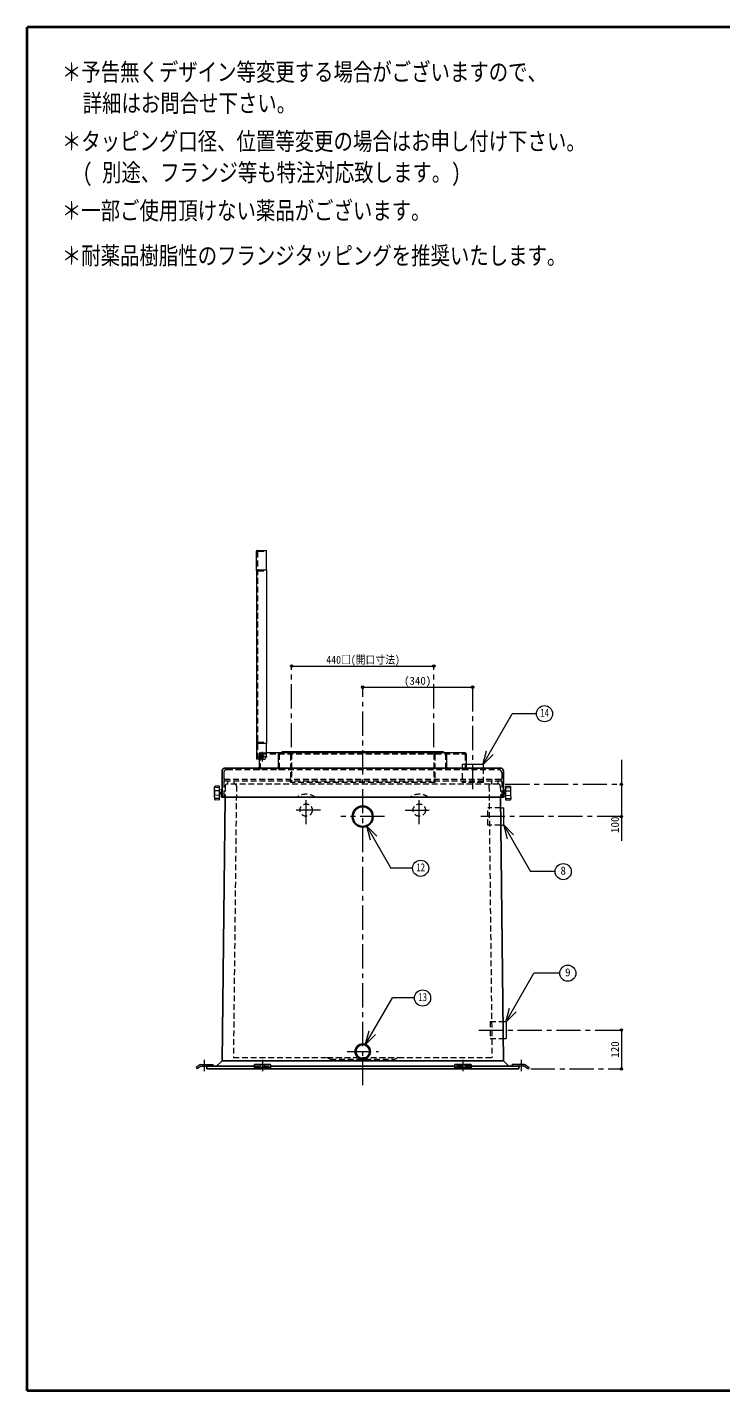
# Model space of a CAD drawing. Units: millimetres at full size, sheet at 1:15; details may follow other scales. Extents: x -3127 to 2948, y -2102 to 2112.
# Drawn here: x -3127 to -982, y -2102 to 2112 of the extents above; entities that cross this region are included whole.
import ezdxf
from ezdxf.enums import TextEntityAlignment as Align

# ---------------------------------------------------------------- set-up
doc = ezdxf.new("R2010")
doc.units = ezdxf.units.MM
doc.header["$LTSCALE"] = 15
doc.header["$PDMODE"] = 32
doc.header["$PDSIZE"] = 7.5
doc.linetypes.add('CHAIN1', pattern=[8, 5, -1, 1, -1])
doc.linetypes.add('DASHED1', pattern=[1.8, 1.2, -0.6])
doc.layers.add('0-0_ﾚｲﾔ1', color=7, linetype='Continuous', lineweight=18)
doc.styles.add('ＭＳ ゴシック', font='')
doc.styles.get('ＭＳ ゴシック').set_extended_font_data('MS Gothic')

msp = doc.modelspace()

# ---------------------------------------------------------------- linework, layer by layer
at = {"layer": '0-0_ﾚｲﾔ1', "color": 1, "lineweight": 40}
for p, q in [((-3126.58, -2102.5), (-3126.58, 2112.5)), ((2948.42, 2112.5), (-3126.58, 2112.5)), ((2948.42, -2102.5), (-3126.58, -2102.5))]:
    msp.add_line(p, q, dxfattribs=at)
at = {"layer": '0-0_ﾚｲﾔ1', "color": 4, "lineweight": 9}
for p, q in [((-2417.08, 432.5), (-2417.08, 492.5)), ((-2414.08, 495.5), (-2387.08, 495.5)), ((-2387.08, 435.5), (-2387.08, 495.5)), ((-2309.08, 137.5), (-1869.08, 137.5)), ((-2089.08, 72.5), (-1749.08, 72.5)), ((-2417.08, -97.5), (-2417.08, -150.5)), ((-2387.08, -140.5), (-2387.08, -100.5)), ((-2397.08, -150.5), (-2417.08, -150.5)), ((-2409.08, -150.5), (-2409.08, -174.5)), ((-2346.08, -130.5), (-2387.08, -130.5)), ((-1772.08, -130.5), (-1832.08, -130.5)), ((-1769.08, -133.5), (-1769.08, -174.5)), ((-1716.58, -166.5), (-1769.08, -166.5)), ((-1716.58, -166.5), (-1716.58, -177.5)), ((-1289.08, -152.5), (-1289.08, -402.5)), ((-1662.82, -301), (-1652.53, -301)), ((-1289.08, -987.5), (-1289.08, -1107.5))]:
    msp.add_line(p, q, dxfattribs=at)
at = {"layer": '0-0_ﾚｲﾔ1', "color": 4, "linetype": 'DASHED1', "lineweight": 9}
for p, q in [((-2414.08, 491), (-2414.08, -150.5)), ((-2412.58, 492.5), (-2387.08, 492.5)), ((-2412.58, 432.5), (-2387.08, 432.5)), ((-2412.58, -97.5), (-2387.08, -97.5)), ((-2409.08, -133.5), (-2409.08, -150.5)), ((-2406.08, -130.5), (-2387.08, -130.5)), ((-2406.08, -136.5), (-2406.08, -179.5)), ((-2403.08, -133.5), (-1775.08, -133.5)), ((-2346.08, -179.5), (-2346.08, -136.5)), ((-2319.08, -127.5), (-2319.08, -130.5)), ((-2312.08, -136.5), (-2312.08, -222.5)), ((-2309.08, -133.5), (-2309.08, -222.5)), ((-1869.08, -133.5), (-1869.08, -222.5)), ((-1866.08, -136.5), (-1866.08, -222.5)), ((-1859.08, -127.5), (-1859.08, -130.5)), ((-1832.08, -179.5), (-1832.08, -136.5)), ((-1772.08, -136.5), (-1772.08, -179.5)), ((-1716.58, -177.5), (-1716.58, -222.5)), ((-2487.27, -217.5), (-2487.27, -227.5)), ((-1866.08, -222.5), (-2312.08, -222.5)), ((-1716.58, -222.5), (-1781.58, -222.5)), ((-1690.89, -217.5), (-1690.89, -227.5)), ((-1702.53, -354), (-1702.53, -301)), ((-1662.82, -301), (-1702.53, -301)), ((-1662.23, -354), (-1702.53, -354)), ((-1695.08, -961), (-1695.08, -1014)), ((-1695.08, -961), (-1655.38, -961)), ((-1695.08, -1014), (-1654.78, -1014)), ((-2585.08, -1094.5), (-2585.08, -1099.5)), ((-2573.08, -1094.5), (-2573.08, -1099.5)), ((-2199.08, -1072.5), (-1979.08, -1072.5)), ((-1605.08, -1094.5), (-1605.08, -1099.5)), ((-1593.08, -1094.5), (-1593.08, -1099.5))]:
    msp.add_line(p, q, dxfattribs=at)
at = {"layer": '0-0_ﾚｲﾔ1'}
for p, q in [((-2417.08, 432.5), (-2417.08, -97.5)), ((-1717.58, -167.5), (-1626.43, -9.63)), ((-1551.79, -9.63), (-1626.43, -9.63)), ((-2414.08, -100.5), (-2387.08, -100.5)), ((-1717.58, -167.5), (-1705.93, -124.03)), ((-2349.08, -174.5), (-2349.08, -133.5)), ((-1832.08, -130.5), (-2346.08, -130.5)), ((-2339.08, -127.5), (-2339.08, -130.5)), ((-1839.08, -127.5), (-2339.08, -127.5)), ((-1839.08, -127.5), (-1839.08, -130.5)), ((-1829.08, -174.5), (-1829.08, -133.5)), ((-1717.58, -167.5), (-1685.76, -135.68)), ((-2547.58, -266.23), (-2547.58, -243.76)), ((-2547.56, -243.23), (-2547.18, -235.85)), ((-2531.58, -238.06), (-2546.13, -238.55)), ((-2531.58, -248.14), (-2546.13, -247.66)), ((-2532.09, -233.53), (-2545.24, -233.96)), ((-2531.58, -275.96), (-2531.58, -234.03)), ((-2526.04, -245.46), (-2531.58, -245)), ((-2528.83, -252.65), (-2528.83, -257.34)), ((-2528.2, -252), (-2525.58, -252)), ((-2525.58, -242.5), (-2524.08, -242.5)), ((-1652.58, -242.5), (-1654.08, -242.5)), ((-1649.95, -252), (-1652.58, -252)), ((-1652.12, -245.46), (-1646.58, -245)), ((-1649.33, -252.65), (-1649.33, -257.34)), ((-1646.58, -275.96), (-1646.58, -234.03)), ((-1646.58, -238.06), (-1632.03, -238.55)), ((-1646.58, -248.14), (-1632.03, -247.66)), ((-1646.06, -233.53), (-1632.91, -233.96)), ((-1630.59, -243.23), (-1630.98, -235.85)), ((-1630.58, -266.23), (-1630.58, -243.76)), ((-2547.56, -266.76), (-2547.18, -274.14)), ((-2531.58, -261.85), (-2546.13, -262.33)), ((-2531.58, -271.93), (-2546.13, -271.45)), ((-2532.09, -276.46), (-2545.24, -276.03)), ((-2526.04, -264.53), (-2531.58, -265)), ((-2528.2, -255), (-2525.58, -255)), ((-2528.2, -258), (-2525.58, -258)), ((-1649.95, -255), (-1652.58, -255)), ((-1649.95, -258), (-1652.58, -258)), ((-1652.12, -264.53), (-1646.58, -265)), ((-1646.58, -261.85), (-1632.03, -262.33)), ((-1646.58, -271.93), (-1632.03, -271.45)), ((-1646.06, -276.46), (-1632.91, -276.03)), ((-1630.59, -266.76), (-1630.98, -274.14)), ((-2077.69, -356.45), (-2066.04, -399.91)), ((-2077.69, -356.45), (-2045.87, -388.27)), ((-2077.69, -356.45), (-2002.11, -487.35)), ((-1654.04, -352.54), (-1642.39, -396)), ((-1654.04, -352.54), (-1622.22, -384.36)), ((-1654.04, -352.54), (-1570.25, -497.66)), ((-1935.05, -487.35), (-2002.11, -487.35)), ((-1493.89, -497.66), (-1570.25, -497.66)), ((-1646.55, -962.85), (-1559.39, -811.88)), ((-1479.75, -811.88), (-1559.39, -811.88)), ((-2080.99, -1033.47), (-1997.24, -888.4)), ((-1928.92, -888.4), (-1997.24, -888.4)), ((-1646.55, -962.85), (-1634.9, -919.39)), ((-1646.55, -962.85), (-1614.73, -931.03)), ((-2080.99, -1033.47), (-2069.35, -990)), ((-2080.99, -1033.47), (-2049.17, -1001.65)), ((-1654.78, -1014), (-1645.08, -1014)), ((-2592.87, -1095.39), (-2604.37, -1103.39)), ((-2590.01, -1094.5), (-2551.58, -1094.5)), ((-2551.58, -1099.5), (-2551.58, -1094.5)), ((-1626.58, -1099.5), (-1626.58, -1094.5)), ((-1588.15, -1094.5), (-1626.58, -1094.5)), ((-1585.29, -1095.39), (-1573.79, -1103.39)), ((-2604.37, -1103.39), (-2601.52, -1107.5)), ((-2590.65, -1099.94), (-2601.52, -1107.5)), ((-2589.23, -1099.5), (-2571.58, -1099.5)), ((-1588.93, -1099.5), (-1606.58, -1099.5)), ((-1587.5, -1099.94), (-1576.64, -1107.5)), ((-1573.79, -1103.39), (-1576.64, -1107.5))]:
    msp.add_line(p, q, dxfattribs=at)
at = {"layer": '0-0_ﾚｲﾔ1', "color": 4, "linetype": 'CHAIN1', "lineweight": 9}
for p, q in [((-2309.08, -113.5), (-2309.08, 137.5)), ((-1869.08, -113.5), (-1869.08, 137.5)), ((-2089.08, -1157.5), (-2089.08, 72.5)), ((-1749.08, 72.5), (-1749.08, -257.5)), ((-2414.58, -142), (-2384.58, -142)), ((-2399.58, -127), (-2399.58, -157)), ((-1648.58, -227.5), (-1289.08, -227.5)), ((-2264.08, -351.5), (-2264.08, -263.5)), ((-1914.08, -351.5), (-1914.08, -263.5)), ((-2220.08, -307.5), (-2308.08, -307.5)), ((-2021.58, -327.5), (-2156.58, -327.5)), ((-1958.08, -307.5), (-1870.08, -307.5)), ((-1289.08, -327.5), (-1737.53, -327.5)), ((-1730.08, -987.5), (-1289.08, -987.5)), ((-2579.08, -1079.5), (-2579.08, -1114.5)), ((-2399.08, -1079.5), (-2399.08, -1114.5)), ((-2137.58, -1054), (-2040.58, -1054)), ((-1779.08, -1079.5), (-1779.08, -1114.5)), ((-1599.08, -1079.5), (-1599.08, -1114.5)), ((-1569.37, -1107.5), (-1289.08, -1107.5))]:
    msp.add_line(p, q, dxfattribs=at)
at = {"layer": '0-0_ﾚｲﾔ1', "color": 5, "lineweight": 25}
for p, q in [((-2524.08, -187.5), (-2524.08, -267.5)), ((-2514.08, -177.5), (-1664.08, -177.5)), ((-1654.08, -187.5), (-1654.08, -267.5)), ((-2524.15, -1082.5), (-2514.96, -267.5)), ((-2524.08, -267.5), (-1654.08, -267.5)), ((-1663.2, -267.5), (-1654.01, -1082.5)), ((-2524.08, -1082.5), (-2541.52, -1099.5)), ((-1654.01, -1082.5), (-2524.15, -1082.5)), ((-2424.08, -1094.5), (-2424.08, -1107.5)), ((-2424.08, -1094.5), (-2374.08, -1094.5)), ((-2374.08, -1094.5), (-2374.08, -1107.5)), ((-1804.08, -1094.5), (-1804.08, -1107.5)), ((-1754.08, -1094.5), (-1804.08, -1094.5)), ((-1754.08, -1094.5), (-1754.08, -1107.5)), ((-1654.08, -1082.5), (-1636.64, -1099.5)), ((-2571.58, -1107.5), (-2571.58, -1099.5)), ((-2571.58, -1099.5), (-2424.08, -1099.5)), ((-2571.58, -1107.5), (-1606.58, -1107.5)), ((-2424.08, -1103.39), (-2374.08, -1103.39)), ((-2374.08, -1099.5), (-1804.08, -1099.5)), ((-1754.08, -1103.39), (-1804.08, -1103.39)), ((-1606.58, -1099.5), (-1754.08, -1099.5)), ((-1606.58, -1107.5), (-1606.58, -1099.5))]:
    msp.add_line(p, q, dxfattribs=at)
at = {"layer": '0-0_ﾚｲﾔ1', "linetype": 'DASHED1'}
for p, q in [((-2519.08, -192.5), (-2519.08, -267.5)), ((-2509.08, -182.5), (-1669.08, -182.5)), ((-1659.08, -192.5), (-1659.08, -267.5)), ((-1662.08, -212.5), (-2516.08, -212.5)), ((-2516.08, -217.5), (-1662.08, -217.5)), ((-2514.56, -232.44), (-2514.96, -267.5)), ((-1668.6, -227.5), (-2509.56, -227.5)), ((-2507.27, -217.5), (-2507.27, -227.5)), ((-2479.56, -232.55), (-2489.04, -1072.5)), ((-1698.6, -232.55), (-1689.12, -1072.5)), ((-1670.89, -217.5), (-1670.89, -227.5)), ((-1663.6, -232.44), (-1663.2, -267.5)), ((-2489.04, -1072.5), (-2199.08, -1072.5)), ((-2405.08, -1094.5), (-2405.08, -1099.5)), ((-2393.08, -1094.5), (-2393.08, -1099.5)), ((-1979.08, -1072.5), (-1989.08, -1077.5)), ((-1979.08, -1072.5), (-1689.12, -1072.5)), ((-1785.08, -1094.5), (-1785.08, -1099.5)), ((-1773.08, -1094.5), (-1773.08, -1099.5)), ((-2424.08, -1099.5), (-2374.08, -1099.5)), ((-1754.08, -1099.5), (-1804.08, -1099.5))]:
    msp.add_line(p, q, dxfattribs=at)
at = {"layer": '0-0_ﾚｲﾔ1'}
for points in [[(-2414.08, 435.5), (-2387.08, 435.5), (-2387.08, -100.5)], [(-2525.58, -242.5), (-2525.58, -267.5), (-2524.08, -267.5)], [(-1652.58, -242.5), (-1652.58, -267.5), (-1654.08, -267.5)], [(-1655.38, -961), (-1645.08, -961), (-1645.08, -1014)]]:
    msp.add_lwpolyline(points, dxfattribs=at)
at = {"layer": '0-0_ﾚｲﾔ1', "color": 4, "linetype": 'DASHED1', "lineweight": 9}
msp.add_lwpolyline([(-1769.08, -166.5), (-1781.58, -166.5), (-1781.58, -222.5)], dxfattribs=at)
at = {"layer": '0-0_ﾚｲﾔ1', "color": 4, "lineweight": 9}
msp.add_lwpolyline([(-1662.23, -354), (-1652.53, -354), (-1652.53, -301)], dxfattribs=at)
at = {"layer": '0-0_ﾚｲﾔ1', "linetype": 'DASHED1'}
msp.add_lwpolyline([(-2199.08, -1072.5), (-2189.08, -1077.5), (-1989.08, -1077.5)], dxfattribs=at)
at = {"layer": '0-0_ﾚｲﾔ1'}
for centre in [(-1526.79, -9.63), (-1910.05, -487.35), (-1468.89, -497.66), (-1454.75, -811.88), (-1903.92, -888.4)]:
    msp.add_circle(centre, 25, dxfattribs=at)
at = {"layer": '0-0_ﾚｲﾔ1', "color": 4, "lineweight": 9}
msp.add_circle((-2399.58, -142), 5, dxfattribs=at)
at = {"layer": '0-0_ﾚｲﾔ1', "color": 4, "linetype": 'DASHED1', "lineweight": 9}
for centre in [(-2264.08, -307.5), (-1914.08, -307.5)]:
    msp.add_circle(centre, 19, dxfattribs=at)
at = {"layer": '0-0_ﾚｲﾔ1', "color": 5, "lineweight": 25}
for centre, radius in [((-2089.08, -327.5), 32.5), ((-2089.08, -327.5), 30.25), ((-2089.08, -1054), 23.5), ((-2089.08, -1054), 21.35)]:
    msp.add_circle(centre, radius, dxfattribs=at)
at = {"layer": '0-0_ﾚｲﾔ1', "color": 4, "lineweight": 9}
for centre, radius, start, end in [((-2414.08, 492.5), 3, 90, 180), ((-2397.08, -140.5), 10, 270, 0), ((-1772.08, -133.5), 3, 0, 90), ((-2412.08, -174.5), 3, 270, 0), ((-1766.08, -174.5), 3, 180, 260.40593), ((-1766.08, -174.5), 3, 260.40593, 270)]:
    msp.add_arc(centre, radius, start, end, dxfattribs=at)
at = {"layer": '0-0_ﾚｲﾔ1', "color": 4, "linetype": 'DASHED1', "lineweight": 9}
for centre, radius, start, end in [((-2412.58, 491), 1.5, 90, 180), ((-2412.58, 431), 1.5, 90, 180), ((-2412.58, -96), 1.5, 180, 270), ((-2406.08, -133.5), 3, 90, 180), ((-2403.08, -136.5), 3, 90, 180), ((-2343.08, -136.5), 3, 90, 180), ((-2315.08, -136.5), 3, 0, 90), ((-2312.08, -133.5), 3, 0, 90), ((-1866.08, -133.5), 3, 90, 180), ((-1863.08, -136.5), 3, 90, 180), ((-1835.08, -136.5), 3, 0, 90), ((-1775.08, -136.5), 3, 0, 90), ((-2409.08, -179.5), 3, 270, 0), ((-2349.08, -179.5), 3, 270, 0), ((-1829.08, -179.5), 3, 180, 270), ((-1769.08, -179.5), 3, 180, 270), ((-2315.08, -215.5), 3, 0, 90), ((-2315.08, -220.5), 3, 0, 90), ((-1863.08, -215.5), 3, 90, 180), ((-1863.08, -220.5), 3, 90, 180), ((-2264.08, -307.5), 49, 54.71874, 125.28126), ((-1914.08, -307.5), 49, 54.71874, 125.28126)]:
    msp.add_arc(centre, radius, start, end, dxfattribs=at)
at = {"layer": '0-0_ﾚｲﾔ1'}
for centre, radius, start, end in [((-2414.08, 432.5), 3, 90, 180), ((-2414.08, -97.5), 3, 180, 270), ((-2346.08, -133.5), 3, 90, 180), ((-1832.08, -133.5), 3, 0, 90), ((-2352.08, -174.5), 3, 270, 0), ((-1826.08, -174.5), 3, 180, 270), ((-2537.58, -243.76), 10, 176.98087, 180), ((-2545.18, -235.96), 2, 91.84585, 176.98087), ((-2492.74, -255), 54.34, 172.70127, 187.29873), ((-2546.14, -248.16), 0.5, 88.09085, 172.70127), ((-2544.51, -235.49), 2.07, 141.26695, 176.97243), ((-2536.62, -235.57), 9.96, 178.90936, 197.37998), ((-2532.08, -234.03), 0.5, 0, 91.84585), ((-2527.26, -253.52), 1.79, 121.62812, 150.75937), ((-2526.72, -253.5), 2.11, 134.62454, 225.37546), ((-2526.08, -245.96), 0.5, 0, 85.23636), ((-1652.08, -245.96), 0.5, 94.76364, 180), ((-1650.9, -253.52), 1.79, 29.24063, 58.37188), ((-1651.43, -253.5), 2.11, 314.62454, 45.37546), ((-1646.08, -234.03), 0.5, 88.15415, 180), ((-1632.98, -235.96), 2, 3.01913, 88.15415), ((-1641.54, -235.57), 9.96, 342.62002, 1.09064), ((-1633.65, -235.49), 2.07, 3.02757, 38.73305), ((-1632.01, -248.16), 0.5, 7.29873, 91.90915), ((-1685.42, -255), 54.34, 352.70127, 7.29873), ((-1640.58, -243.76), 10, 0, 3.01913), ((-2537.58, -266.23), 10, 180, 183.01913), ((-2545.18, -274.04), 2, 183.01913, 268.15415), ((-2546.14, -261.83), 0.5, 187.29873, 271.90915), ((-2536.62, -274.42), 9.96, 162.62002, 181.09064), ((-2544.51, -274.5), 2.07, 183.02757, 218.73305), ((-2532.08, -275.96), 0.5, 268.15415, 0), ((-2526.72, -256.5), 2.11, 134.62454, 225.37546), ((-2527.26, -256.47), 1.79, 209.24063, 238.37188), ((-2526.08, -264.04), 0.5, 274.76364, 0), ((-1652.08, -264.04), 0.5, 180, 265.23636), ((-1650.9, -256.47), 1.79, 301.62812, 330.75937), ((-1651.43, -256.5), 2.11, 314.62454, 45.37546), ((-1646.08, -275.96), 0.5, 180, 271.84585), ((-1632.98, -274.04), 2, 271.84585, 356.98087), ((-1641.54, -274.42), 9.96, 358.90936, 17.37998), ((-1632.01, -261.83), 0.5, 268.09085, 352.70127), ((-1633.65, -274.5), 2.07, 321.26695, 356.97243), ((-1640.58, -266.23), 10, 356.98087, 0), ((-2590.01, -1099.5), 5, 90, 124.8085), ((-1588.15, -1099.5), 5, 55.1915, 90), ((-2589.23, -1102), 2.5, 90, 124.8085), ((-1588.93, -1102), 2.5, 55.1915, 90)]:
    msp.add_arc(centre, radius, start, end, dxfattribs=at)
at = {"layer": '0-0_ﾚｲﾔ1', "color": 5, "lineweight": 25}
for centre, start, end in [((-2514.08, -187.5), 90, 180), ((-1664.08, -187.5), 0, 90)]:
    msp.add_arc(centre, 10, start, end, dxfattribs=at)
at = {"layer": '0-0_ﾚｲﾔ1', "linetype": 'DASHED1'}
for centre, radius, start, end in [((-2509.08, -192.5), 10, 90, 180), ((-1669.08, -192.5), 10, 0, 90), ((-2516.08, -215.5), 3, 90, 180), ((-2516.08, -220.5), 3, 90, 180), ((-2509.56, -232.5), 5, 90, 179.35347), ((-2484.56, -232.5), 5, 359.35347, 90), ((-1693.6, -232.5), 5, 90, 180.64653), ((-1668.6, -232.5), 5, 0.64653, 90), ((-1662.08, -215.5), 3, 0, 90), ((-1662.08, -220.5), 3, 0, 90)]:
    msp.add_arc(centre, radius, start, end, dxfattribs=at)
at = {"layer": '0-0_ﾚｲﾔ1', "color": 1}
for p in [(-2309.08, 137.5), (-1869.08, 137.5), (-2089.08, 72.5), (-1749.08, 72.5), (-1289.08, -227.5), (-1289.08, -327.5), (-1289.08, -987.5), (-1289.08, -1107.5)]:
    msp.add_point(p, dxfattribs=at)

# ---------------------------------------------------------------- texts
at = {"layer": '0-0_ﾚｲﾔ1', "style": 'ＭＳ ゴシック'}
for s, height, width, p in [('＊予告無くデザイン等変更する場合がございますので、', 54.99, 0.8, (-3019.44, 1930.36)), ('詳細はお問合せ下さい。', 54.99, 0.8, (-2955.15, 1833.93)), ('＊タッピング口径、位置等変更の場合はお申し付け下さい。', 54.99, 0.8, (-3019.44, 1716.08)), ('( 別途、フランジ等も特注対応致します。)', 54.99, 0.8, (-2955.15, 1619.65)), ('＊一部ご使用頂けない薬品がございます。', 54.99, 0.8, (-3019.44, 1501.79)), ('＊耐薬品樹脂性のフランジタッピングを推奨いたします。', 54.99, 0.8, (-3019.44, 1362.5)), ('440□(開口寸法)', 24.74, 0.9, (-2201.58, 137.5)), ('14', 24.74, 0.8, (-1539.92, -26.5)), ('12', 24.74, 0.8, (-1923.18, -504.23)), ('13', 24.74, 0.8, (-1917.04, -905.27))]:
    msp.add_text(s, height=height, dxfattribs=dict(at, width=width)).set_placement(p, align=Align.BOTTOM_LEFT)
for s, p in [('(340)', (-1961.27, 72.5)), ('8', (-1477.33, -514.53)), ('9', (-1463.19, -828.76))]:
    msp.add_text(s, height=24.74, dxfattribs=at).set_placement(p, align=Align.BOTTOM_LEFT)
for s, p in [('100', (-1289.08, -378.12)), ('120', (-1289.08, -1072.81))]:
    msp.add_text(s, height=24.74, rotation=90, dxfattribs=at).set_placement(p, align=Align.BOTTOM_LEFT)

doc.saveas('drawing.dxf')
